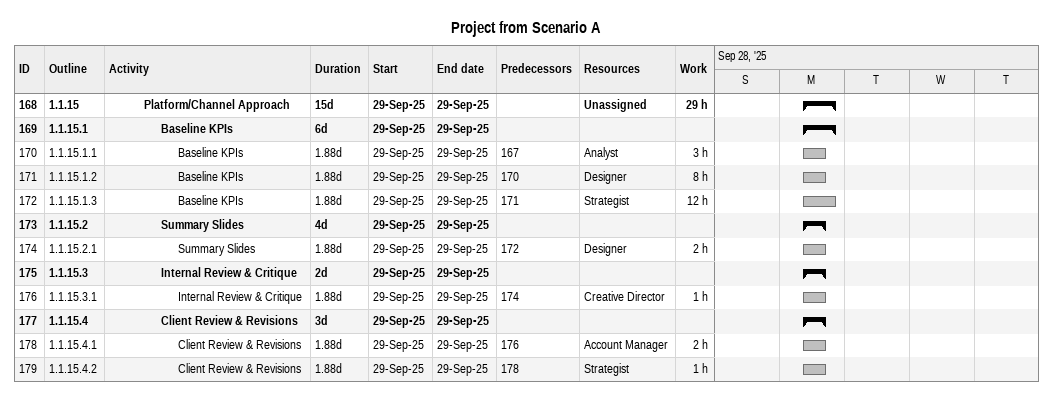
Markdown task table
Project from Scenario A

| ID | WBS | Task | Duration | Start | Finish | Predecessors | Resources | Work (h) |
|---|---|---|---|---|---|---|---|---|
| 168 | 1.1.15 | **Platform/Channel Approach** | 15d | 2025-09-29 | 2025-09-29 |  | Unassigned | 29 |
| 169 | 1.1.15.1 | **Baseline KPIs** | 6d | 2025-09-29 | 2025-09-29 |  |  |  |
| 170 | 1.1.15.1.1 | Baseline KPIs | 1.88d | 2025-09-29 | 2025-09-29 | 167 | Analyst | 3 |
| 171 | 1.1.15.1.2 | Baseline KPIs | 1.88d | 2025-09-29 | 2025-09-29 | 170 | Designer | 8 |
| 172 | 1.1.15.1.3 | Baseline KPIs | 1.88d | 2025-09-29 | 2025-09-29 | 171 | Strategist | 12 |
| 173 | 1.1.15.2 | **Summary Slides** | 4d | 2025-09-29 | 2025-09-29 |  |  |  |
| 174 | 1.1.15.2.1 | Summary Slides | 1.88d | 2025-09-29 | 2025-09-29 | 172 | Designer | 2 |
| 175 | 1.1.15.3 | **Internal Review & Critique** | 2d | 2025-09-29 | 2025-09-29 |  |  |  |
| 176 | 1.1.15.3.1 | Internal Review & Critique | 1.88d | 2025-09-29 | 2025-09-29 | 174 | Creative Director | 1 |
| 177 | 1.1.15.4 | **Client Review & Revisions** | 3d | 2025-09-29 | 2025-09-29 |  |  |  |
| 178 | 1.1.15.4.1 | Client Review & Revisions | 1.88d | 2025-09-29 | 2025-09-29 | 176 | Account Manager | 2 |
| 179 | 1.1.15.4.2 | Client Review & Revisions | 1.88d | 2025-09-29 | 2025-09-29 | 178 | Strategist | 1 |
